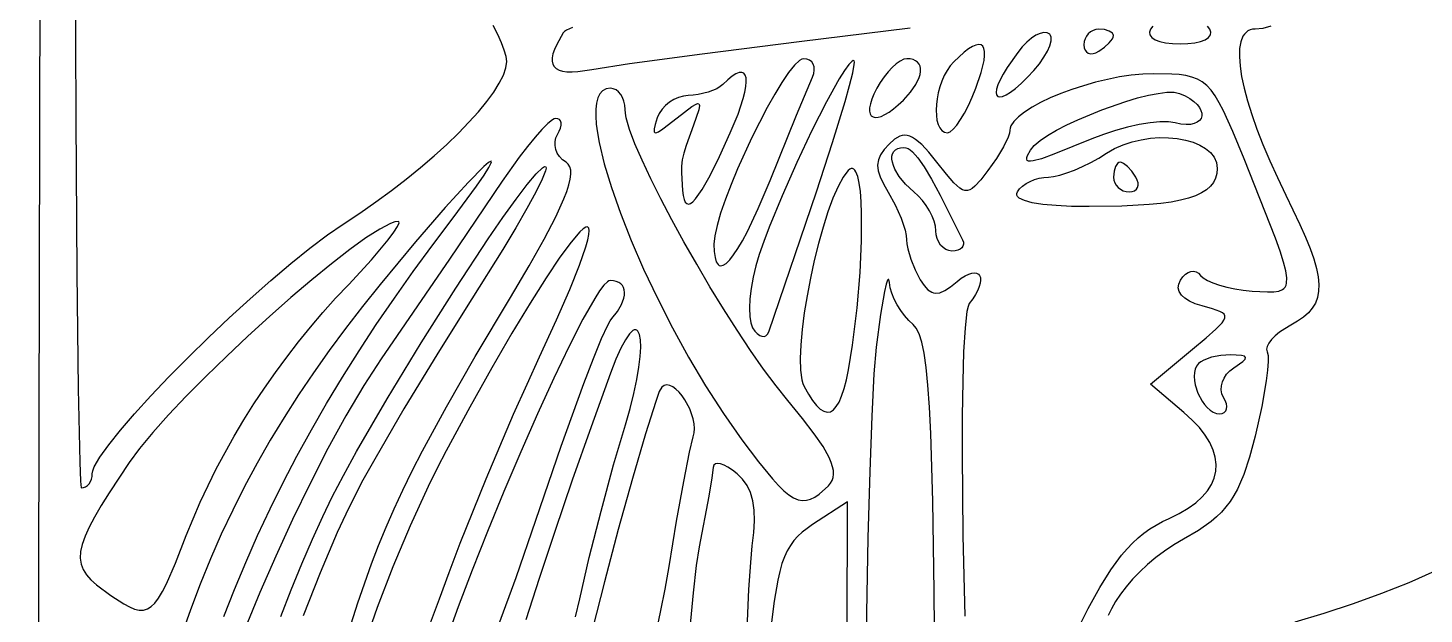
# Model space of a CAD drawing. Header units: millimetres. Extents: x -4.58 to 1.11, y 0.34 to 8.32.
# Drawn here: x -4.582 to -3.534, y 5.394 to 5.834 of the extents above; entities that cross this region are included whole.
import ezdxf

# ---------------------------------------------------------------- set-up
doc = ezdxf.new("R2010")
doc.units = ezdxf.units.MM

msp = doc.modelspace()

# ---------------------------------------------------------------- linework, layer by layer
at = {"flags": 128}
for points in [[(-4.581667, 1.453139), (-4.574238, 5.087635), (-4.569544, 7.208322), (-4.566944, 8.258736), (-4.566667, 8.323028), (-1.736111, 8.317444), (0.26479, 8.31338), (1.100639, 8.311472), (1.101006, 8.311191), (1.101364, 8.310339), (1.102049, 8.3066), (1.102698, 8.299617), (1.103312, 8.288752), (1.104442, 8.252815), (1.105453, 8.193675), (1.106362, 8.106221), (1.107184, 7.985338), (1.108623, 7.622835), (1.109893, 7.065263), (1.111113, 6.271716), (1.113889, 3.813083)], [(-4.547009, 6.066286), (-4.545674, 5.765619), (-4.544831, 5.650205), (-4.543879, 5.563099), (-4.542822, 5.50807), (-4.542256, 5.493763), (-4.541667, 5.488889), (-4.539993, 5.489102), (-4.538431, 5.489715), (-4.537016, 5.490683), (-4.535781, 5.491964), (-4.534762, 5.493515), (-4.533991, 5.495293), (-4.533503, 5.497256), (-4.533333, 5.499361), (-4.532961, 5.501635), (-4.531867, 5.504503), (-4.527661, 5.511882), (-4.52101, 5.521206), (-4.512204, 5.532185), (-4.501538, 5.544526), (-4.489302, 5.557939), (-4.475789, 5.572132), (-4.461292, 5.586814), (-4.446102, 5.601695), (-4.430514, 5.616482), (-4.414817, 5.630885), (-4.399306, 5.644613), (-4.384272, 5.657374), (-4.370008, 5.668877), (-4.356806, 5.678831), (-4.344958, 5.686944), (-4.332575, 5.695111), (-4.320512, 5.703513), (-4.308834, 5.712086), (-4.297609, 5.720763), (-4.286901, 5.729479), (-4.276778, 5.738168), (-4.267305, 5.746764), (-4.258549, 5.755201), (-4.250575, 5.763414), (-4.243449, 5.771336), (-4.237239, 5.778902), (-4.232009, 5.786046), (-4.227827, 5.792702), (-4.224757, 5.798804), (-4.222867, 5.804286), (-4.222222, 5.809083), (-4.222692, 5.812807), (-4.224036, 5.817555), (-4.226163, 5.823133), (-4.228976, 5.829345), (-4.232381, 5.835998)], [(-4.172802, 5.834546), (-4.177399, 5.832457), (-4.178859, 5.831477), (-4.179736, 5.830542), (-4.184677, 5.821889), (-4.186351, 5.818148), (-4.187492, 5.814793), (-4.188094, 5.811819), (-4.188156, 5.809223), (-4.187674, 5.807), (-4.186644, 5.805146), (-4.185064, 5.803657), (-4.182931, 5.80253), (-4.180241, 5.80176), (-4.176992, 5.801342), (-4.17318, 5.801274), (-4.168801, 5.801552), (-4.158333, 5.803125), (-4.13003, 5.807418), (-4.075556, 5.81474), (-4.002747, 5.824066), (-3.919444, 5.834375)], [(-3.814625, 5.829431), (-3.816528, 5.830566), (-3.818942, 5.830781), (-3.821769, 5.83013), (-3.82491, 5.82867), (-3.828267, 5.826456), (-3.831742, 5.823544), (-3.835237, 5.819989), (-3.838653, 5.815847), (-3.846629, 5.80444), (-3.849585, 5.799519), (-3.85187, 5.795158), (-3.853494, 5.791386), (-3.85447, 5.788234), (-3.85481, 5.78573), (-3.854524, 5.783905), (-3.853626, 5.782786), (-3.852127, 5.782404), (-3.850038, 5.782787), (-3.847372, 5.783966), (-3.844139, 5.78597), (-3.840353, 5.788828), (-3.836025, 5.792569), (-3.831167, 5.797222), (-3.826431, 5.802278), (-3.822322, 5.807304), (-3.818908, 5.812168), (-3.816255, 5.816738), (-3.814433, 5.820881), (-3.813508, 5.824466), (-3.81355, 5.82736), (-3.813954, 5.828507), (-3.814625, 5.829431)], [(-3.766667, 5.828431), (-3.766893, 5.829415), (-3.767543, 5.830333), (-3.769931, 5.831892), (-3.773464, 5.832946), (-3.777778, 5.833333), (-3.78001, 5.833093), (-3.782092, 5.832403), (-3.783979, 5.831313), (-3.785625, 5.829872), (-3.786985, 5.828126), (-3.788012, 5.826126), (-3.788662, 5.82392), (-3.788889, 5.821556), (-3.788662, 5.819332), (-3.788012, 5.81753), (-3.786985, 5.816168), (-3.785625, 5.815267), (-3.783979, 5.814847), (-3.782092, 5.814927), (-3.78001, 5.815527), (-3.777778, 5.816667), (-3.773464, 5.81972), (-3.769931, 5.822955), (-3.767543, 5.825987), (-3.766893, 5.827306), (-3.766667, 5.828431)], [(-3.648668, 5.835593), (-3.654567, 5.833911), (-3.660333, 5.833333), (-3.662335, 5.833178), (-3.66415, 5.832716), (-3.665778, 5.831954), (-3.66722, 5.830898), (-3.668478, 5.829555), (-3.669554, 5.827932), (-3.671161, 5.82387), (-3.67205, 5.818765), (-3.672233, 5.812669), (-3.671717, 5.805634), (-3.670514, 5.797712), (-3.668632, 5.788956), (-3.666081, 5.779418), (-3.662872, 5.76915), (-3.659013, 5.758204), (-3.654514, 5.746634), (-3.649386, 5.734491), (-3.643637, 5.721827), (-3.637278, 5.708694), (-3.626734, 5.686717), (-3.622559, 5.677188), (-3.619112, 5.668548), (-3.61639, 5.660732), (-3.614391, 5.653678), (-3.613112, 5.64732), (-3.612552, 5.641595), (-3.612708, 5.636441), (-3.613577, 5.631791), (-3.615157, 5.627584), (-3.617446, 5.623755), (-3.620441, 5.62024), (-3.624139, 5.616976), (-3.62854, 5.613899), (-3.633639, 5.610944), (-3.63807, 5.60836), (-3.642011, 5.605641), (-3.645391, 5.602869), (-3.648137, 5.600123), (-3.650177, 5.597487), (-3.651438, 5.59504), (-3.651847, 5.592865), (-3.651333, 5.591042), (-3.650647, 5.588336), (-3.650553, 5.583623), (-3.651014, 5.577161), (-3.651993, 5.56921), (-3.655361, 5.549883), (-3.660361, 5.527722), (-3.664607, 5.511978), (-3.668961, 5.498832), (-3.671273, 5.493098), (-3.673726, 5.487851), (-3.676357, 5.483036), (-3.679203, 5.478601), (-3.682303, 5.47449), (-3.685694, 5.470649), (-3.689414, 5.467024), (-3.6935, 5.463562), (-3.702923, 5.456907), (-3.714264, 5.45025), (-3.721419, 5.446032), (-3.728323, 5.441399), (-3.734925, 5.436423), (-3.741172, 5.431177), (-3.747013, 5.425732), (-3.752396, 5.42016), (-3.757269, 5.414534), (-3.76158, 5.408925), (-3.765277, 5.403406), (-3.76831, 5.398048), (-3.770624, 5.392923)], [(-3.737196, 5.835565), (-3.738889, 5.833333), (-3.739734, 5.831038), (-3.739391, 5.828925), (-3.737938, 5.827035), (-3.73545, 5.825403), (-3.732002, 5.824068), (-3.727672, 5.823068), (-3.722535, 5.82244), (-3.716667, 5.822222), (-3.710794, 5.82244), (-3.705653, 5.823068), (-3.701321, 5.824068), (-3.697873, 5.825403), (-3.695386, 5.827035), (-3.693934, 5.828925), (-3.693595, 5.831038), (-3.694444, 5.833333)], [(-3.694444, 5.833333), (-3.696138, 5.835565)], [(-3.870069, 5.788889), (-3.866083, 5.800644), (-3.863919, 5.809863), (-3.863505, 5.813505), (-3.86353, 5.816493), (-3.863988, 5.818819), (-3.864873, 5.820477), (-3.86618, 5.821461), (-3.867903, 5.821764), (-3.870037, 5.821378), (-3.872575, 5.820297), (-3.875513, 5.818515), (-3.878845, 5.816024), (-3.886667, 5.808889), (-3.889312, 5.805843), (-3.891681, 5.802334), (-3.893765, 5.798454), (-3.895556, 5.794292), (-3.897046, 5.78994), (-3.898228, 5.785489), (-3.899093, 5.78103), (-3.899634, 5.776655), (-3.899842, 5.772453), (-3.899709, 5.768516), (-3.899228, 5.764935), (-3.898391, 5.761801), (-3.89719, 5.759205), (-3.895616, 5.757238), (-3.893662, 5.755991), (-3.891319, 5.755556), (-3.889322, 5.756236), (-3.886962, 5.758186), (-3.884326, 5.761268), (-3.881502, 5.765347), (-3.878577, 5.770285), (-3.875638, 5.775946), (-3.872773, 5.782193), (-3.870069, 5.788889)], [(-4.024458, 5.719625), (-4.004599, 5.7687), (-3.992708, 5.797222), (-3.991729, 5.800012), (-3.991323, 5.802615), (-3.991464, 5.804974), (-3.992125, 5.807031), (-3.993278, 5.808731), (-3.994896, 5.810015), (-3.996951, 5.810828), (-3.999417, 5.811111), (-4.000805, 5.810792), (-4.00241, 5.809856), (-4.006206, 5.806282), (-4.010667, 5.800672), (-4.015655, 5.793311), (-4.021033, 5.784483), (-4.026664, 5.774473), (-4.038135, 5.752043), (-4.04897, 5.728297), (-4.053805, 5.71664), (-4.058069, 5.705508), (-4.061624, 5.695183), (-4.064334, 5.685951), (-4.066061, 5.678096), (-4.066667, 5.671903), (-4.066464, 5.666209), (-4.065867, 5.661751), (-4.06489, 5.658513), (-4.063548, 5.656477), (-4.062745, 5.655904), (-4.061857, 5.655626), (-4.05983, 5.655943), (-4.057484, 5.657411), (-4.054833, 5.660014), (-4.051893, 5.663734), (-4.048678, 5.668554), (-4.045203, 5.674457), (-4.041483, 5.681426), (-4.03337, 5.698495), (-4.024458, 5.719625)], [(-3.989708, 5.711111), (-3.977571, 5.748087), (-3.968194, 5.778948), (-3.964831, 5.791078), (-3.962505, 5.80047), (-3.961333, 5.806722), (-3.961216, 5.808545), (-3.961431, 5.809431), (-3.962063, 5.809644), (-3.962942, 5.809256), (-3.965383, 5.806795), (-3.968639, 5.802282), (-3.972594, 5.795955), (-3.98214, 5.778794), (-3.993099, 5.757196), (-4.004548, 5.733044), (-4.015565, 5.708222), (-4.025227, 5.684611), (-4.029262, 5.67385), (-4.032611, 5.664097), (-4.035134, 5.655496), (-4.037156, 5.646937), (-4.038659, 5.638646), (-4.03962, 5.630847), (-4.040019, 5.623768), (-4.039836, 5.617632), (-4.039049, 5.612667), (-4.037639, 5.609097), (-4.035882, 5.606589), (-4.034094, 5.604666), (-4.032323, 5.60334), (-4.03062, 5.602623), (-4.029035, 5.602529), (-4.027617, 5.603068), (-4.026418, 5.604253), (-4.025486, 5.606097), (-3.989708, 5.711111)], [(-3.924444, 5.78), (-3.919115, 5.785947), (-3.915187, 5.791635), (-3.912675, 5.796899), (-3.911954, 5.799322), (-3.911592, 5.801576), (-3.911591, 5.803643), (-3.911953, 5.805501), (-3.912679, 5.807129), (-3.913771, 5.808508), (-3.91523, 5.809616), (-3.91706, 5.810433), (-3.91926, 5.810938), (-3.921833, 5.811111), (-3.924227, 5.810658), (-3.926931, 5.809358), (-3.929851, 5.807303), (-3.932894, 5.804583), (-3.935968, 5.801291), (-3.93898, 5.797517), (-3.941836, 5.793353), (-3.944444, 5.788889), (-3.946609, 5.784523), (-3.948206, 5.780617), (-3.949259, 5.777179), (-3.949794, 5.774221), (-3.949833, 5.771753), (-3.949402, 5.769786), (-3.948523, 5.768331), (-3.94722, 5.767398), (-3.945519, 5.766997), (-3.943442, 5.76714), (-3.941014, 5.767837), (-3.938259, 5.769098), (-3.9352, 5.770934), (-3.931862, 5.773356), (-3.928269, 5.776375), (-3.924444, 5.78)], [(-4.054375, 5.755417), (-4.048557, 5.76945), (-4.044659, 5.78112), (-4.043421, 5.786015), (-4.042652, 5.790254), (-4.04235, 5.793816), (-4.04251, 5.796679), (-4.04313, 5.798821), (-4.044206, 5.80022), (-4.045734, 5.800855), (-4.047711, 5.800704), (-4.050134, 5.799745), (-4.052999, 5.797957), (-4.056302, 5.795318), (-4.060042, 5.791806), (-4.062047, 5.790155), (-4.064616, 5.788611), (-4.071024, 5.785977), (-4.078417, 5.784175), (-4.082217, 5.783669), (-4.085944, 5.783472), (-4.089613, 5.783102), (-4.093255, 5.7821), (-4.096773, 5.780535), (-4.100073, 5.778476), (-4.103059, 5.77599), (-4.105636, 5.773148), (-4.107708, 5.770017), (-4.109181, 5.766667), (-4.110701, 5.761804), (-4.111485, 5.758331), (-4.111416, 5.756247), (-4.111025, 5.755726), (-4.110377, 5.755552), (-4.108249, 5.756247), (-4.104917, 5.758331), (-4.094167, 5.766667), (-4.083216, 5.775135), (-4.079991, 5.777028), (-4.078894, 5.777368), (-4.078123, 5.777295), (-4.077665, 5.776803), (-4.077505, 5.775887), (-4.078028, 5.772753), (-4.082069, 5.761111), (-4.087638, 5.745873), (-4.089332, 5.740243), (-4.09041, 5.735273), (-4.090953, 5.730465), (-4.091046, 5.72532), (-4.090208, 5.712028), (-4.089763, 5.708354), (-4.089107, 5.705497), (-4.088234, 5.703466), (-4.087137, 5.702266), (-4.08581, 5.701906), (-4.084249, 5.702393), (-4.082446, 5.703734), (-4.080396, 5.705936), (-4.07553, 5.712952), (-4.069603, 5.723498), (-4.062567, 5.737634), (-4.054375, 5.755417)], [(-3.794958, 5.379819), (-3.78574, 5.398223), (-3.777088, 5.413912), (-3.768786, 5.427152), (-3.76062, 5.438208), (-3.75652, 5.443), (-3.752373, 5.447345), (-3.748153, 5.451276), (-3.743831, 5.454827), (-3.739382, 5.458031), (-3.734779, 5.46092), (-3.729994, 5.463529), (-3.725, 5.465889), (-3.717407, 5.469559), (-3.710724, 5.473476), (-3.704953, 5.477623), (-3.700096, 5.481986), (-3.696155, 5.486549), (-3.693132, 5.491295), (-3.69103, 5.496211), (-3.689851, 5.50128), (-3.689596, 5.506486), (-3.690268, 5.511814), (-3.69187, 5.517248), (-3.694402, 5.522774), (-3.697868, 5.528374), (-3.70227, 5.534035), (-3.70761, 5.539739), (-3.713889, 5.545472), (-3.738889, 5.56675), (-3.707333, 5.592917), (-3.697142, 5.60144), (-3.689765, 5.607968), (-3.685123, 5.612863), (-3.683801, 5.614811), (-3.683134, 5.616486), (-3.683109, 5.617933), (-3.683718, 5.619197), (-3.684951, 5.620324), (-3.686796, 5.621358), (-3.692287, 5.623329), (-3.700111, 5.625472), (-3.705325, 5.627101), (-3.709688, 5.629025), (-3.71317, 5.631212), (-3.715745, 5.633627), (-3.717382, 5.636235), (-3.718054, 5.639002), (-3.717733, 5.641893), (-3.716389, 5.644875), (-3.714629, 5.647303), (-3.712713, 5.649192), (-3.710703, 5.650527), (-3.70866, 5.651295), (-3.706645, 5.651481), (-3.704721, 5.65107), (-3.702948, 5.650049), (-3.701389, 5.648403), (-3.699346, 5.646445), (-3.696189, 5.64453), (-3.692076, 5.642706), (-3.687167, 5.641021), (-3.681619, 5.639524), (-3.675592, 5.638262), (-3.669245, 5.637285), (-3.662736, 5.636639), (-3.650994, 5.635928), (-3.646402, 5.635984), (-3.642673, 5.636518), (-3.639818, 5.637684), (-3.638721, 5.638551), (-3.637845, 5.639633), (-3.637193, 5.64095), (-3.636765, 5.64252), (-3.636585, 5.646497), (-3.637316, 5.651717), (-3.638966, 5.658333), (-3.641545, 5.666498), (-3.645062, 5.676365), (-3.668694, 5.735917), (-3.677102, 5.756383), (-3.684089, 5.771925), (-3.687275, 5.778061), (-3.690377, 5.78322), (-3.693486, 5.787488), (-3.696691, 5.79095), (-3.700083, 5.79369), (-3.703754, 5.795793), (-3.707792, 5.797345), (-3.712288, 5.79843), (-3.717334, 5.799134), (-3.723018, 5.799541), (-3.736667, 5.799806), (-3.744782, 5.799544), (-3.753328, 5.798723), (-3.762173, 5.797393), (-3.771185, 5.795606), (-3.780232, 5.793414), (-3.789183, 5.790868), (-3.797906, 5.788022), (-3.806269, 5.784925), (-3.814142, 5.781631), (-3.821391, 5.778191), (-3.827887, 5.774657), (-3.833497, 5.771081), (-3.838089, 5.767514), (-3.841532, 5.764009), (-3.843694, 5.760616), (-3.844254, 5.758979), (-3.844444, 5.757389), (-3.844781, 5.755199), (-3.845748, 5.752306), (-3.849297, 5.744906), (-3.854552, 5.736178), (-3.860972, 5.727111), (-3.866386, 5.720206), (-3.870781, 5.715361), (-3.872729, 5.713731), (-3.874578, 5.712642), (-3.876383, 5.712101), (-3.878196, 5.712118), (-3.880069, 5.712701), (-3.882054, 5.713857), (-3.886572, 5.717928), (-3.892169, 5.724397), (-3.899264, 5.733333), (-3.905401, 5.740853), (-3.910705, 5.746573), (-3.915358, 5.750562), (-3.917497, 5.751929), (-3.919542, 5.752889), (-3.921515, 5.75345), (-3.923439, 5.753622), (-3.925338, 5.753412), (-3.927233, 5.752829), (-3.931104, 5.750581), (-3.935236, 5.746944), (-3.938947, 5.742875), (-3.941613, 5.739007), (-3.943236, 5.735179), (-3.943821, 5.731229), (-3.94337, 5.726995), (-3.941887, 5.722316), (-3.939373, 5.717028), (-3.935833, 5.710972), (-3.930534, 5.701403), (-3.926168, 5.691457), (-3.923191, 5.68231), (-3.922364, 5.678404), (-3.922056, 5.675139), (-3.921814, 5.671997), (-3.92119, 5.668436), (-3.918965, 5.660547), (-3.91572, 5.652457), (-3.911792, 5.645153), (-3.908796, 5.640802), (-3.905985, 5.63766), (-3.903202, 5.635719), (-3.901771, 5.635196), (-3.900288, 5.63497), (-3.897087, 5.635406), (-3.89344, 5.637018), (-3.889191, 5.639797), (-3.884181, 5.643736), (-3.88098, 5.646193), (-3.878056, 5.648053), (-3.875425, 5.649344), (-3.873102, 5.650093), (-3.871102, 5.65033), (-3.869442, 5.650083), (-3.868138, 5.64938), (-3.867205, 5.64825), (-3.866659, 5.646721), (-3.866516, 5.64482), (-3.866791, 5.642578), (-3.867501, 5.640021), (-3.868661, 5.637179), (-3.870287, 5.63408), (-3.872395, 5.630751), (-3.875, 5.627222), (-3.875928, 5.625092), (-3.876762, 5.62125), (-3.87816, 5.608898), (-3.879209, 5.5911), (-3.879928, 5.56879), (-3.880332, 5.542902), (-3.880439, 5.51437), (-3.879828, 5.453108), (-3.878231, 5.392475)], [(-3.980653, 5.490444), (-3.979077, 5.492306), (-3.977914, 5.494344), (-3.977174, 5.496582), (-3.97687, 5.499042), (-3.977011, 5.501748), (-3.977609, 5.504723), (-3.978675, 5.50799), (-3.98022, 5.511571), (-3.984792, 5.519772), (-3.991413, 5.529509), (-4.00017, 5.540968), (-4.011153, 5.554333), (-4.01997, 5.565322), (-4.029374, 5.578), (-4.039205, 5.592081), (-4.049304, 5.60728), (-4.059511, 5.623311), (-4.069666, 5.639891), (-4.079611, 5.656732), (-4.089186, 5.67355), (-4.098231, 5.69006), (-4.106587, 5.705976), (-4.114096, 5.721013), (-4.120596, 5.734886), (-4.12593, 5.747309), (-4.129936, 5.757997), (-4.132458, 5.766665), (-4.133111, 5.770153), (-4.133333, 5.773028), (-4.13356, 5.776214), (-4.13421, 5.779186), (-4.135238, 5.781879), (-4.136597, 5.784229), (-4.138243, 5.78617), (-4.14013, 5.787637), (-4.142212, 5.788565), (-4.144444, 5.788889), (-4.147603, 5.78842), (-4.150206, 5.787041), (-4.152268, 5.784792), (-4.153805, 5.781715), (-4.154833, 5.777849), (-4.155366, 5.773237), (-4.155419, 5.767919), (-4.155009, 5.761936), (-4.15415, 5.755328), (-4.152858, 5.748136), (-4.149034, 5.732166), (-4.14366, 5.714353), (-4.136858, 5.695023), (-4.12875, 5.674502), (-4.119459, 5.653119), (-4.109107, 5.631199), (-4.097816, 5.609071), (-4.085708, 5.587059), (-4.072906, 5.565493), (-4.059532, 5.544697), (-4.045708, 5.525), (-4.033115, 5.508255), (-4.022754, 5.495569), (-4.018262, 5.490669), (-4.014148, 5.486688), (-4.010352, 5.483595), (-4.006816, 5.481358), (-4.003478, 5.479944), (-4.00028, 5.479322), (-3.99716, 5.479461), (-3.99406, 5.480328), (-3.990919, 5.481892), (-3.987677, 5.48412), (-3.980653, 5.490444)], [(-3.828972, 5.742514), (-3.826145, 5.745914), (-3.82181, 5.74958), (-3.816173, 5.753432), (-3.809436, 5.757394), (-3.801804, 5.761387), (-3.793483, 5.765333), (-3.775587, 5.772774), (-3.757382, 5.779094), (-3.748675, 5.781639), (-3.740503, 5.78367), (-3.733072, 5.785109), (-3.726586, 5.785879), (-3.721248, 5.785901), (-3.717264, 5.785097), (-3.713006, 5.783235), (-3.70938, 5.781194), (-3.706377, 5.779026), (-3.703989, 5.776783), (-3.702209, 5.774518), (-3.701029, 5.772282), (-3.700441, 5.770127), (-3.700437, 5.768106), (-3.701011, 5.766271), (-3.702154, 5.764673), (-3.703858, 5.763366), (-3.706115, 5.7624), (-3.708919, 5.761829), (-3.712261, 5.761703), (-3.716133, 5.762076), (-3.720528, 5.763), (-3.725512, 5.763723), (-3.731814, 5.763705), (-3.73918, 5.762996), (-3.747352, 5.761648), (-3.756076, 5.759708), (-3.765096, 5.757229), (-3.774156, 5.754258), (-3.783, 5.750847), (-3.811519, 5.739301), (-3.820695, 5.736044), (-3.826924, 5.734384), (-3.829036, 5.734134), (-3.830535, 5.734261), (-3.831462, 5.734757), (-3.831859, 5.735615), (-3.831768, 5.736827), (-3.831228, 5.738386), (-3.828972, 5.742514)], [(-4.344139, 5.370181), (-4.333948, 5.402464), (-4.323751, 5.431647), (-4.31841, 5.445579), (-4.312779, 5.459339), (-4.306763, 5.473129), (-4.300266, 5.487149), (-4.293191, 5.501602), (-4.285443, 5.516688), (-4.267543, 5.549563), (-4.2458, 5.587386), (-4.219444, 5.631764), (-4.205412, 5.655555), (-4.194109, 5.675663), (-4.18543, 5.692343), (-4.179271, 5.705851), (-4.177103, 5.711496), (-4.175525, 5.716444), (-4.174525, 5.720727), (-4.174089, 5.724377), (-4.174204, 5.727427), (-4.174856, 5.729908), (-4.176033, 5.731852), (-4.177722, 5.733292), (-4.180382, 5.735284), (-4.182562, 5.73763), (-4.184236, 5.740243), (-4.185378, 5.743038), (-4.185962, 5.745928), (-4.185961, 5.748827), (-4.185348, 5.751648), (-4.184097, 5.754306), (-4.182749, 5.756778), (-4.181845, 5.759068), (-4.181381, 5.761128), (-4.181351, 5.762908), (-4.181749, 5.764359), (-4.18257, 5.765433), (-4.183808, 5.766079), (-4.185458, 5.76625), (-4.186536, 5.765966), (-4.187902, 5.765213), (-4.191416, 5.762399), (-4.195834, 5.758), (-4.200991, 5.752212), (-4.206724, 5.745227), (-4.212867, 5.737238), (-4.225722, 5.719028), (-4.265281, 5.660561), (-4.316486, 5.585708), (-4.329543, 5.565615), (-4.342939, 5.542975), (-4.356461, 5.518318), (-4.3699, 5.492175), (-4.383044, 5.465076), (-4.395682, 5.437551), (-4.407603, 5.410131), (-4.418597, 5.383345)], [(-3.9, 5.681972), (-3.90034, 5.685329), (-3.901315, 5.689006), (-3.902856, 5.692884), (-3.904896, 5.696844), (-3.907365, 5.700766), (-3.910195, 5.704531), (-3.913319, 5.708019), (-3.916667, 5.711111), (-3.922807, 5.71687), (-3.927564, 5.722677), (-3.930885, 5.72828), (-3.931989, 5.730927), (-3.932714, 5.733429), (-3.933051, 5.735754), (-3.932994, 5.737871), (-3.932537, 5.739749), (-3.931673, 5.741355), (-3.930393, 5.74266), (-3.928693, 5.74363), (-3.926564, 5.744236), (-3.924, 5.744444), (-3.922494, 5.744256), (-3.92092, 5.743669), (-3.919257, 5.74265), (-3.917484, 5.741166), (-3.913525, 5.73667), (-3.908873, 5.729915), (-3.903362, 5.720636), (-3.896822, 5.708567), (-3.879986, 5.675), (-3.879416, 5.673326), (-3.879359, 5.671764), (-3.879783, 5.670349), (-3.880655, 5.669115), (-3.881941, 5.668095), (-3.883609, 5.667324), (-3.885626, 5.666837), (-3.887958, 5.666667), (-3.890378, 5.666979), (-3.892635, 5.667873), (-3.89468, 5.669287), (-3.896464, 5.671158), (-3.897937, 5.673425), (-3.89905, 5.676024), (-3.899754, 5.678894), (-3.9, 5.681972)], [(-3.838889, 5.711111), (-3.837174, 5.713343), (-3.834928, 5.715425), (-3.832245, 5.717312), (-3.82922, 5.718958), (-3.825951, 5.720318), (-3.822531, 5.721345), (-3.819058, 5.721995), (-3.815625, 5.722222), (-3.811771, 5.722587), (-3.807098, 5.723633), (-3.801787, 5.725286), (-3.796016, 5.727474), (-3.789964, 5.730124), (-3.783811, 5.733162), (-3.777735, 5.736515), (-3.771917, 5.740111), (-3.765898, 5.743585), (-3.759489, 5.746432), (-3.752795, 5.748667), (-3.745924, 5.750305), (-3.738985, 5.75136), (-3.732084, 5.751848), (-3.72533, 5.751784), (-3.71883, 5.751181), (-3.712691, 5.750054), (-3.707022, 5.748419), (-3.70193, 5.74629), (-3.697522, 5.743681), (-3.693907, 5.740609), (-3.691191, 5.737086), (-3.689482, 5.733128), (-3.689039, 5.730991), (-3.688889, 5.72875), (-3.689189, 5.72493), (-3.690108, 5.721422), (-3.691676, 5.718216), (-3.693924, 5.715305), (-3.696882, 5.712678), (-3.700581, 5.710327), (-3.705049, 5.708243), (-3.710318, 5.706417), (-3.716417, 5.704839), (-3.723377, 5.703501), (-3.731228, 5.702394), (-3.74, 5.701508), (-3.760428, 5.700365), (-3.784903, 5.7), (-3.798232, 5.700194), (-3.809858, 5.700765), (-3.819692, 5.701696), (-3.827646, 5.702967), (-3.833631, 5.704562), (-3.837559, 5.706463), (-3.838724, 5.707522), (-3.839341, 5.708652), (-3.8394, 5.709849), (-3.838889, 5.711111)], [(-4.434477, 5.392102), (-4.426541, 5.412569), (-4.418139, 5.432855), (-4.409263, 5.452985), (-4.399905, 5.472985), (-4.390055, 5.492879), (-4.379704, 5.512694), (-4.368844, 5.532456), (-4.357466, 5.552189), (-4.34556, 5.571919), (-4.333118, 5.591671), (-4.320132, 5.611472), (-4.306591, 5.631346), (-4.292487, 5.65132), (-4.277812, 5.671418), (-4.262556, 5.691667), (-4.244872, 5.715437), (-4.239213, 5.723595), (-4.235561, 5.729374), (-4.233831, 5.732851), (-4.233661, 5.733751), (-4.233938, 5.734106), (-4.235795, 5.733216), (-4.239318, 5.73026), (-4.251014, 5.718466), (-4.268343, 5.69935), (-4.290617, 5.673541), (-4.317153, 5.641667), (-4.330479, 5.625097), (-4.343274, 5.608543), (-4.35555, 5.591966), (-4.367319, 5.575329), (-4.378593, 5.558593), (-4.389384, 5.54172), (-4.399704, 5.524673), (-4.409564, 5.507413), (-4.418977, 5.489902), (-4.427954, 5.472103), (-4.436507, 5.453977), (-4.444648, 5.435486), (-4.452389, 5.416593), (-4.459742, 5.397259), (-4.466718, 5.377446)], [(-3.75, 5.722222), (-3.753053, 5.726536), (-3.756288, 5.730069), (-3.75932, 5.732457), (-3.76064, 5.733107), (-3.761764, 5.733333), (-3.762748, 5.733107), (-3.763667, 5.732457), (-3.765226, 5.730069), (-3.76628, 5.726536), (-3.766667, 5.722222), (-3.766427, 5.71999), (-3.765739, 5.717908), (-3.764651, 5.716021), (-3.763212, 5.714375), (-3.761469, 5.713015), (-3.759471, 5.711988), (-3.757266, 5.711338), (-3.754903, 5.711111), (-3.752679, 5.711338), (-3.750875, 5.711988), (-3.749511, 5.713015), (-3.748608, 5.714375), (-3.748185, 5.716021), (-3.748262, 5.717908), (-3.748861, 5.71999), (-3.75, 5.722222)], [(-4.391866, 5.392279), (-4.384021, 5.412217), (-4.375993, 5.431765), (-4.368024, 5.450324), (-4.360353, 5.467296), (-4.353222, 5.482083), (-4.34483, 5.49822), (-4.335003, 5.516151), (-4.312092, 5.555788), (-4.286575, 5.597769), (-4.260536, 5.638868), (-4.236064, 5.67586), (-4.225067, 5.691809), (-4.215244, 5.705521), (-4.206855, 5.716594), (-4.200161, 5.724624), (-4.195424, 5.729209), (-4.19387, 5.730083), (-4.192903, 5.729944), (-4.192692, 5.72893), (-4.193104, 5.726988), (-4.195681, 5.720525), (-4.200406, 5.710963), (-4.207052, 5.698707), (-4.215392, 5.684163), (-4.2252, 5.667739), (-4.248306, 5.630875), (-4.27405, 5.590033), (-4.299363, 5.548236), (-4.321335, 5.510387), (-4.330159, 5.494475), (-4.337056, 5.481389), (-4.343103, 5.469009), (-4.349398, 5.455302), (-4.362331, 5.425031), (-4.375058, 5.392832)], [(-3.962625, 5.595986), (-3.959262, 5.624057), (-3.957012, 5.650449), (-3.955856, 5.674334), (-3.955774, 5.694885), (-3.95613, 5.703653), (-3.956746, 5.711277), (-3.95762, 5.717654), (-3.95875, 5.722681), (-3.960133, 5.726255), (-3.960919, 5.727465), (-3.961767, 5.728272), (-3.962678, 5.728665), (-3.96365, 5.728629), (-3.964683, 5.728152), (-3.965778, 5.727222), (-3.967676, 5.724988), (-3.969594, 5.722208), (-3.973455, 5.715155), (-3.977303, 5.706354), (-3.981077, 5.696095), (-3.984718, 5.684668), (-3.988167, 5.672363), (-3.991365, 5.65947), (-3.994252, 5.64628), (-3.996768, 5.633081), (-3.998855, 5.620165), (-4.000453, 5.607822), (-4.001502, 5.596341), (-4.001944, 5.586013), (-4.001718, 5.577128), (-4.000766, 5.569976), (-3.999999, 5.567141), (-3.999028, 5.564847), (-3.995774, 5.559124), (-3.992672, 5.554406), (-3.989716, 5.550697), (-3.986902, 5.548), (-3.984227, 5.546319), (-3.981685, 5.545658), (-3.979271, 5.546021), (-3.976983, 5.547411), (-3.974814, 5.549833), (-3.972761, 5.553291), (-3.97082, 5.557787), (-3.968985, 5.563326), (-3.967252, 5.569911), (-3.965618, 5.577547), (-3.962625, 5.595986)], [(-4.462792, 5.452986), (-4.457735, 5.465543), (-4.452285, 5.478077), (-4.446454, 5.490571), (-4.440252, 5.503008), (-4.433689, 5.515372), (-4.426777, 5.527646), (-4.419527, 5.539811), (-4.41195, 5.551852), (-4.404056, 5.563752), (-4.395856, 5.575494), (-4.387361, 5.58706), (-4.378583, 5.598433), (-4.369531, 5.609598), (-4.360217, 5.620536), (-4.350653, 5.631232), (-4.340847, 5.641667), (-4.323857, 5.660002), (-4.311215, 5.675017), (-4.306905, 5.680796), (-4.304136, 5.685163), (-4.303062, 5.687925), (-4.303207, 5.688644), (-4.303833, 5.688889), (-4.306294, 5.688514), (-4.309431, 5.687416), (-4.317557, 5.683203), (-4.327871, 5.676555), (-4.340031, 5.667779), (-4.353696, 5.65718), (-4.368523, 5.645067), (-4.384172, 5.631743), (-4.4003, 5.617517), (-4.416567, 5.602695), (-4.43263, 5.587581), (-4.448149, 5.572484), (-4.462781, 5.557709), (-4.476184, 5.543563), (-4.488018, 5.530351), (-4.497941, 5.518381), (-4.505611, 5.507958), (-4.520677, 5.485113), (-4.526688, 5.475475), (-4.531702, 5.466888), (-4.535735, 5.459248), (-4.538802, 5.452451), (-4.540915, 5.446393), (-4.54209, 5.44097), (-4.542342, 5.436079), (-4.541684, 5.431614), (-4.540131, 5.427473), (-4.537697, 5.42355), (-4.534397, 5.419743), (-4.530246, 5.415947), (-4.519444, 5.407972), (-4.509573, 5.401629), (-4.505385, 5.399383), (-4.501602, 5.397828), (-4.498157, 5.397018), (-4.49498, 5.397009), (-4.492002, 5.397854), (-4.489155, 5.399609), (-4.486368, 5.402329), (-4.483575, 5.406069), (-4.480704, 5.410883), (-4.477689, 5.416826), (-4.470945, 5.432319), (-4.462792, 5.452986)], [(-4.279353, 5.387533), (-4.272778, 5.405556), (-4.265555, 5.425303), (-4.257093, 5.447383), (-4.237686, 5.495561), (-4.217026, 5.544132), (-4.206998, 5.566703), (-4.197583, 5.587139), (-4.184803, 5.614886), (-4.174814, 5.637842), (-4.167506, 5.656113), (-4.162774, 5.669809), (-4.16134, 5.674975), (-4.160509, 5.679038), (-4.160268, 5.682011), (-4.160604, 5.683907), (-4.161503, 5.684741), (-4.162951, 5.684526), (-4.164936, 5.683275), (-4.167443, 5.681002), (-4.173971, 5.673443), (-4.182429, 5.661959), (-4.192709, 5.646657), (-4.204702, 5.627645), (-4.218303, 5.605032), (-4.233402, 5.578925), (-4.249892, 5.549434), (-4.267667, 5.516667), (-4.274407, 5.503669), (-4.281206, 5.489814), (-4.29471, 5.460271), (-4.307633, 5.429511), (-4.319431, 5.39901), (-4.329556, 5.370243)], [(-4.200458, 5.464486), (-4.1814, 5.520092), (-4.164286, 5.567215), (-4.157043, 5.586041), (-4.150988, 5.600881), (-4.146354, 5.611111), (-4.144643, 5.614304), (-4.143375, 5.616111), (-4.139018, 5.62136), (-4.135964, 5.626462), (-4.134205, 5.631247), (-4.133809, 5.633467), (-4.133734, 5.635543), (-4.13398, 5.637456), (-4.134544, 5.639182), (-4.135427, 5.640701), (-4.136627, 5.641992), (-4.138144, 5.643033), (-4.139976, 5.643803), (-4.142123, 5.644281), (-4.144583, 5.644444), (-4.14552, 5.644217), (-4.146615, 5.643544), (-4.149261, 5.640919), (-4.152473, 5.636681), (-4.156204, 5.630943), (-4.165037, 5.615415), (-4.175385, 5.595237), (-4.186872, 5.571309), (-4.199121, 5.544529), (-4.211757, 5.515799), (-4.224405, 5.486017), (-4.236688, 5.456085), (-4.248231, 5.426903), (-4.258658, 5.39937), (-4.267593, 5.374386)], [(-3.900633, 5.324271), (-3.901276, 5.411172), (-3.902323, 5.478812), (-3.903875, 5.529573), (-3.904872, 5.54937), (-3.906034, 5.565841), (-3.907373, 5.579285), (-3.908901, 5.59), (-3.910632, 5.598283), (-3.912578, 5.604434), (-3.914752, 5.608749), (-3.917167, 5.611528), (-3.920447, 5.614591), (-3.923572, 5.618163), (-3.926469, 5.622113), (-3.929064, 5.626314), (-3.931285, 5.630635), (-3.933059, 5.634948), (-3.934313, 5.639122), (-3.934972, 5.643028), (-3.935466, 5.645299), (-3.935826, 5.645379), (-3.936254, 5.644788), (-3.937295, 5.641694), (-3.938549, 5.636215), (-3.941531, 5.618903), (-3.944875, 5.594444), (-3.946559, 5.57438), (-3.948177, 5.542764), (-3.949692, 5.501209), (-3.951064, 5.451332), (-3.952255, 5.394745), (-3.953225, 5.333064)], [(-4.170611, 5.391997), (-4.167458, 5.405556), (-4.160268, 5.436485), (-4.151408, 5.471417), (-4.142003, 5.506067), (-4.133181, 5.536153), (-4.129618, 5.548395), (-4.126742, 5.559739), (-4.124528, 5.570097), (-4.122949, 5.579381), (-4.121981, 5.587503), (-4.121598, 5.594375), (-4.121775, 5.599909), (-4.122486, 5.604017), (-4.123706, 5.606612), (-4.1245, 5.607313), (-4.125411, 5.607604), (-4.126436, 5.607472), (-4.127573, 5.606906), (-4.130169, 5.60443), (-4.133172, 5.600088), (-4.136558, 5.593792), (-4.140301, 5.585454), (-4.144375, 5.574986), (-4.158933, 5.534647), (-4.173015, 5.494563), (-4.186169, 5.456116), (-4.197944, 5.420687), (-4.207889, 5.38966)], [(-3.684097, 5.556792), (-3.685321, 5.559471), (-3.685858, 5.562353), (-3.685739, 5.565349), (-3.684997, 5.568366), (-3.683661, 5.571316), (-3.681765, 5.574106), (-3.67934, 5.576647), (-3.676417, 5.578847), (-3.669505, 5.583697), (-3.667891, 5.585398), (-3.667521, 5.586684), (-3.668406, 5.587607), (-3.670557, 5.588218), (-3.678708, 5.588708), (-3.686058, 5.588252), (-3.693075, 5.586878), (-3.698964, 5.584802), (-3.701237, 5.583567), (-3.702931, 5.582236), (-3.704403, 5.580306), (-3.705408, 5.577988), (-3.705976, 5.575355), (-3.706135, 5.572476), (-3.705917, 5.569421), (-3.70535, 5.566262), (-3.703288, 5.559913), (-3.700189, 5.553992), (-3.698325, 5.551369), (-3.69629, 5.549064), (-3.694115, 5.547149), (-3.691828, 5.545693), (-3.689461, 5.544768), (-3.687042, 5.544444), (-3.685072, 5.544696), (-3.683537, 5.545419), (-3.682447, 5.54656), (-3.681814, 5.548071), (-3.681651, 5.5499), (-3.681969, 5.551997), (-3.682781, 5.554311), (-3.684097, 5.556792)], [(-4.109561, 5.38218), (-4.106419, 5.396681), (-4.103331, 5.412682), (-4.100389, 5.429833), (-4.094696, 5.463927), (-4.089389, 5.493622), (-4.085061, 5.515728), (-4.082306, 5.527056), (-4.081555, 5.530094), (-4.081346, 5.533428), (-4.081627, 5.536975), (-4.082344, 5.540652), (-4.083445, 5.544375), (-4.084879, 5.54806), (-4.08853, 5.554984), (-4.090642, 5.558056), (-4.092876, 5.560757), (-4.09518, 5.563003), (-4.097499, 5.56471), (-4.099782, 5.565795), (-4.101977, 5.566176), (-4.10403, 5.565767), (-4.105889, 5.564486), (-4.107676, 5.561075), (-4.11041, 5.553737), (-4.118132, 5.529437), (-4.127891, 5.495897), (-4.138521, 5.457427), (-4.148857, 5.418339), (-4.157733, 5.382943)], [(-4.042887, 5.352774), (-4.040355, 5.412562), (-4.039079, 5.432851), (-4.037847, 5.445319), (-4.036665, 5.455266), (-4.036201, 5.464161), (-4.03647, 5.472078), (-4.037488, 5.479087), (-4.039269, 5.485258), (-4.04183, 5.490663), (-4.045184, 5.495373), (-4.049347, 5.499458), (-4.052837, 5.502147), (-4.056112, 5.504272), (-4.059098, 5.505815), (-4.061724, 5.506757), (-4.063915, 5.507079), (-4.065599, 5.506763), (-4.066703, 5.505789), (-4.067153, 5.504139), (-4.068139, 5.496429), (-4.070469, 5.482604), (-4.077764, 5.444444), (-4.079954, 5.430486), (-4.0823, 5.409897), (-4.084728, 5.383669)], [(-3.967056, 5.183639), (-3.9665, 5.478389), (-3.99275, 5.461194), (-3.996761, 5.458421), (-4.000386, 5.455563), (-4.003653, 5.452537), (-4.006589, 5.449257), (-4.009222, 5.445639), (-4.01158, 5.441598), (-4.013691, 5.437048), (-4.015583, 5.431905), (-4.017284, 5.426083), (-4.018821, 5.419499), (-4.021516, 5.4037), (-4.02389, 5.38383)], [(-4.228192, 5.386323), (-4.215187, 5.421531), (-4.200458, 5.464486)], [(-3.630375, 5.388123), (-3.608485, 5.394691), (-3.586658, 5.4019), (-3.56526, 5.409657), (-3.544659, 5.417869), (-3.525221, 5.426441)]]:
    msp.add_lwpolyline(points, dxfattribs=at)

doc.saveas('drawing.dxf')
